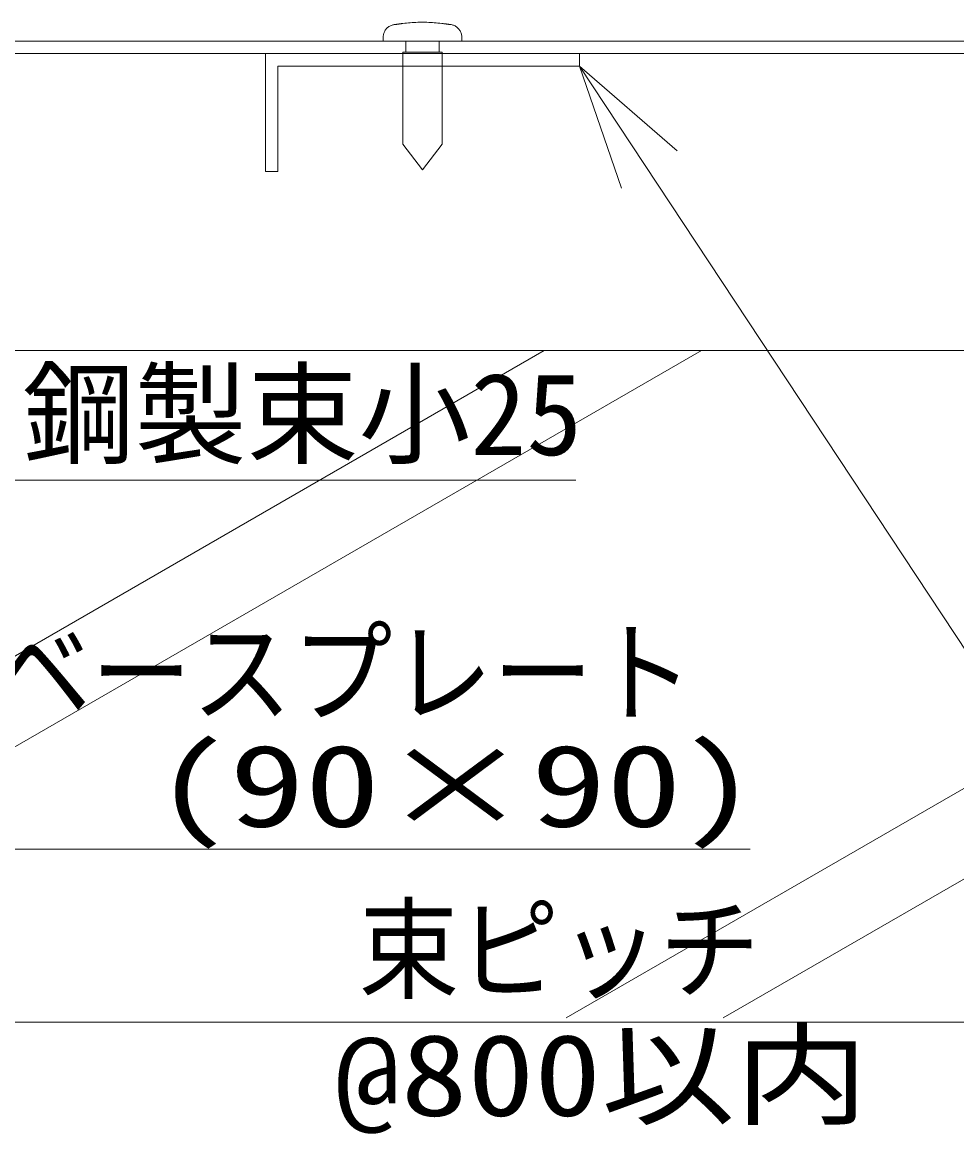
# Model space of a CAD drawing. Units: millimetres, scale not verified. Extents: x -4750 to 4750, y -3000 to 3000.
# Drawn here: x -1844.2 to -1725.2, y -2159.6 to -2018 of the extents above; entities that cross this region are included whole.
import ezdxf
from ezdxf.enums import TextEntityAlignment as Align

# ---------------------------------------------------------------- set-up
doc = ezdxf.new("R2010")
doc.units = ezdxf.units.MM
doc.header["$LTSCALE"] = 5
for name, color, linetype, lineweight in [('0-0_デッキ', 7, 'Continuous', 9), ('0-2_根太', 7, 'Continuous', 9), ('0-3_一般', 7, 'Continuous', 9), ('0-6_文字', 7, 'Continuous', 9), ('0-7_寸法', 7, 'Continuous', 9), ('0-8_ビス', 7, 'Continuous', 9)]:
    doc.layers.add(name, color=color, linetype=linetype, lineweight=lineweight)
doc.styles.add('ＭＳ ゴシック', font='')
doc.styles.get('ＭＳ ゴシック').set_extended_font_data('MS Gothic')

# ---------------------------------------------------------------- blocks, each defined once
blk = doc.blocks.new('グループ-320-1')
at = {"layer": '0-2_根太'}
for p, q in [((-8395, -58954.4), (-3005.1, -58954.4)), ((-8395, -58986.4), (-3005.1, -58986.4))]:
    blk.add_line(p, q, dxfattribs=at)
blk = doc.blocks.new('グループ-361-1')
at = {"layer": '0-8_ビス'}
for p, q in [((-6507.4, -58982.4), (-6507.4, -58954.4)), ((-6507.4, -58982.4), (-6507.4, -58954.4)), ((-6507.4, -58982.4), (-6507.4, -58954.4)), ((-6422.6, -58954.4), (-6422.6, -58982.4)), ((-6422.6, -58954.4), (-6422.6, -58982.4)), ((-6422.6, -58954.4), (-6422.6, -58982.4))]:
    blk.add_line(p, q, dxfattribs=at)
for points in [[(-6482.1, -58906.8), (-6486.8, -58907.1), (-6491.5, -58907.3), (-6496.2, -58907.7), (-6500.9, -58908.1), (-6505.6, -58908.6), (-6510.3, -58909.1), (-6515, -58909.6), (-6516, -58909.8), (-6517.1, -58909.9), (-6518.1, -58910), (-6519.1, -58910.2), (-6520.2, -58910.3), (-6521.2, -58910.4), (-6522.3, -58910.6), (-6523.3, -58910.7), (-6524.3, -58910.8), (-6525.4, -58911), (-6526.4, -58911.1), (-6527.5, -58911.2), (-6528.5, -58911.4), (-6529.5, -58911.5), (-6530.6, -58911.6), (-6531.6, -58911.8), (-6532.6, -58911.9), (-6533.7, -58912), (-6534.7, -58912.2), (-6535.8, -58912.3), (-6536.8, -58912.4), (-6538.5, -58912.7), (-6540.5, -58913.1), (-6542.6, -58913.7), (-6544.6, -58914.4), (-6546.6, -58915.2), (-6548.5, -58916.2), (-6550.4, -58917.4), (-6552.2, -58918.6), (-6554, -58920.1), (-6555.7, -58921.6), (-6557.2, -58923.3)], [(-6385.9, -58914.2), (-6387.9, -58913.5), (-6389.9, -58913), (-6391.9, -58912.6), (-6393.4, -58912.4), (-6394.5, -58912.3), (-6395.5, -58912.1), (-6396.6, -58912), (-6397.6, -58911.9), (-6398.6, -58911.7), (-6399.7, -58911.6), (-6400.7, -58911.5), (-6401.8, -58911.3), (-6402.8, -58911.2), (-6403.8, -58911.1), (-6404.9, -58910.9), (-6405.9, -58910.8), (-6406.9, -58910.7), (-6408, -58910.5), (-6409, -58910.4), (-6410.1, -58910.3), (-6411.1, -58910.1), (-6412.1, -58910), (-6413.2, -58909.9), (-6414.2, -58909.7), (-6416.2, -58909.5), (-6420.9, -58908.9), (-6425.6, -58908.4), (-6430.3, -58908), (-6435, -58907.6), (-6439.7, -58907.3), (-6444.4, -58907), (-6449.1, -58906.8), (-6453.8, -58906.6), (-6458.5, -58906.5), (-6463.2, -58906.4), (-6467.9, -58906.5), (-6472.6, -58906.5), (-6477.3, -58906.6), (-6482.1, -58906.8)], [(-6365, -58954.4), (-6365, -58954), (-6365, -58953.5), (-6365, -58953), (-6365, -58952.5), (-6365, -58952), (-6365, -58951.6), (-6365, -58951.1), (-6365, -58950.6), (-6365, -58950.1), (-6365, -58949.6), (-6365, -58949.1), (-6365, -58948.7), (-6365, -58948.2), (-6365, -58947.7), (-6365, -58947.2), (-6365, -58946.7), (-6365, -58946.3), (-6365, -58945.8), (-6365, -58945.3), (-6365, -58944.8), (-6365, -58944.3), (-6365, -58942.7), (-6365.2, -58940.7), (-6365.5, -58938.6), (-6365.9, -58936.5), (-6366.5, -58934.4), (-6367.3, -58932.4), (-6368.2, -58930.3), (-6369.2, -58928.4), (-6370.4, -58926.4), (-6371.7, -58924.6), (-6373.2, -58922.9), (-6374.7, -58921.2), (-6376.4, -58919.7), (-6378.2, -58918.3), (-6380, -58917.1), (-6382, -58916), (-6383.9, -58915), (-6385.9, -58914.2)], [(-6557.2, -58923.3), (-6558.6, -58925.1), (-6559.9, -58926.9), (-6561.1, -58928.9), (-6562.1, -58930.8), (-6562.9, -58932.9), (-6563.6, -58935), (-6564.2, -58937), (-6564.6, -58939.1), (-6564.8, -58941.2), (-6565, -58943.2), (-6565, -58944.5), (-6565, -58944.9), (-6565, -58945.4), (-6565, -58945.9), (-6565, -58946.4), (-6565, -58946.9), (-6565, -58947.3), (-6565, -58947.8), (-6565, -58948.3), (-6565, -58948.8), (-6565, -58949.3), (-6565, -58949.7), (-6565, -58950.2), (-6565, -58950.7), (-6565, -58951.2), (-6565, -58951.7), (-6565, -58952.2), (-6565, -58952.6), (-6565, -58953.1), (-6565, -58953.6), (-6565, -58954.1), (-6562.6, -58954.4), (-6553.2, -58954.4), (-6543.8, -58954.4), (-6534.4, -58954.4), (-6525, -58954.4), (-6515.6, -58954.4), (-6506.2, -58954.4), (-6496.8, -58954.4)], [(-6496.8, -58954.4), (-6487.3, -58954.4), (-6477.9, -58954.4), (-6468.5, -58954.4), (-6459.1, -58954.4), (-6449.7, -58954.4), (-6440.3, -58954.4), (-6430.9, -58954.4), (-6421.5, -58954.4), (-6412.1, -58954.4), (-6402.6, -58954.4), (-6393.2, -58954.4), (-6383.8, -58954.4), (-6374.4, -58954.4), (-6365, -58954.4), (-6365, -58954.4)]]:
    blk.add_lwpolyline(points, dxfattribs=at)
blk.add_lwpolyline([(-6415, -58982.4), (-6415, -59216.7), (-6465, -59282.4), (-6515, -59216.7), (-6515, -58982.4)], close=True, dxfattribs=at)

msp = doc.modelspace()

# ---------------------------------------------------------------- linework, layer by layer
at = {"layer": '0-0_デッキ'}
msp.add_lwpolyline([(-1813.25, -2037.006), (-1813.25, -2022.006), (-1773.25, -2022.006), (-1773.25, -2023.606), (-1811.65, -2023.606), (-1811.65, -2037.006)], close=True, dxfattribs=at)
at = {"layer": '0-3_一般'}
msp.add_line((-1618.19, -2059.806), (-2150.253, -2059.806), dxfattribs=at)
msp.add_line((-1618.19, -2059.806), (-2150.253, -2059.806), dxfattribs=at)
msp.add_line((-1618.19, -2059.806), (-2150.253, -2059.806), dxfattribs=at)
at = {"layer": '0-3_一般', "color": 134}
for p, q in [((-1777.753, -2059.806), (-1924.977, -2144.806)), ((-1757.753, -2059.806), (-1904.977, -2144.806)), ((-1627.753, -2059.806), (-1774.977, -2144.806)), ((-1621.159, -2067.546), (-1754.977, -2144.806))]:
    msp.add_line(p, q, dxfattribs=at)
at = {"layer": '0-6_文字'}
for p, q in [((-1707.411, -2123.304), (-1773.25, -2023.606)), ((-1864.129, -2076.343), (-1773.711, -2076.343)), ((-1849.539, -2123.304), (-1751.558, -2123.304))]:
    msp.add_line(p, q, dxfattribs=at)
msp.add_lwpolyline([(-1767.899, -2039.146), (-1773.25, -2023.606), (-1760.846, -2034.389)], dxfattribs=at)
at = {"layer": '0-7_寸法'}
msp.add_line((-1635.253, -2145.343), (-2135.253, -2145.343), dxfattribs=at)

# ---------------------------------------------------------------- block references
at = {"layer": '0-2_根太', "xscale": 0.05, "yscale": 0.05}
msp.add_blockref('グループ-320-1', (-1470, 927.316), dxfattribs=at)
at = {"layer": '0-8_ビス', "xscale": 0.05, "yscale": 0.05}
msp.add_blockref('グループ-361-1', (-1470, 927.316), dxfattribs=at)

# ---------------------------------------------------------------- texts
at = {"layer": '0-6_文字', "style": 'ＭＳ ゴシック'}
msp.add_text('鋼製束小25', height=10.45, dxfattribs=at).set_placement((-1844.151, -2076.265), align=Align.BOTTOM_LEFT)
for s, height, width, p in [('ベースプレート', 10.41, 0.9, (-1848.208, -2109.138)), ('(90×90)', 10.45, 1.35, (-1827.441, -2123.602))]:
    msp.add_text(s, height=height, dxfattribs=dict(at, width=width)).set_placement(p, align=Align.BOTTOM_LEFT)
at = {"layer": '0-7_寸法', "style": 'ＭＳ ゴシック'}
for s, width, p in [('束ピッチ', 0.9, (-1801.399, -2144.404)), ('@800以内', 1.2, (-1804.511, -2160.404))]:
    msp.add_text(s, height=10.41, dxfattribs=dict(at, width=width)).set_placement(p, align=Align.BOTTOM_LEFT)

doc.saveas('drawing.dxf')
